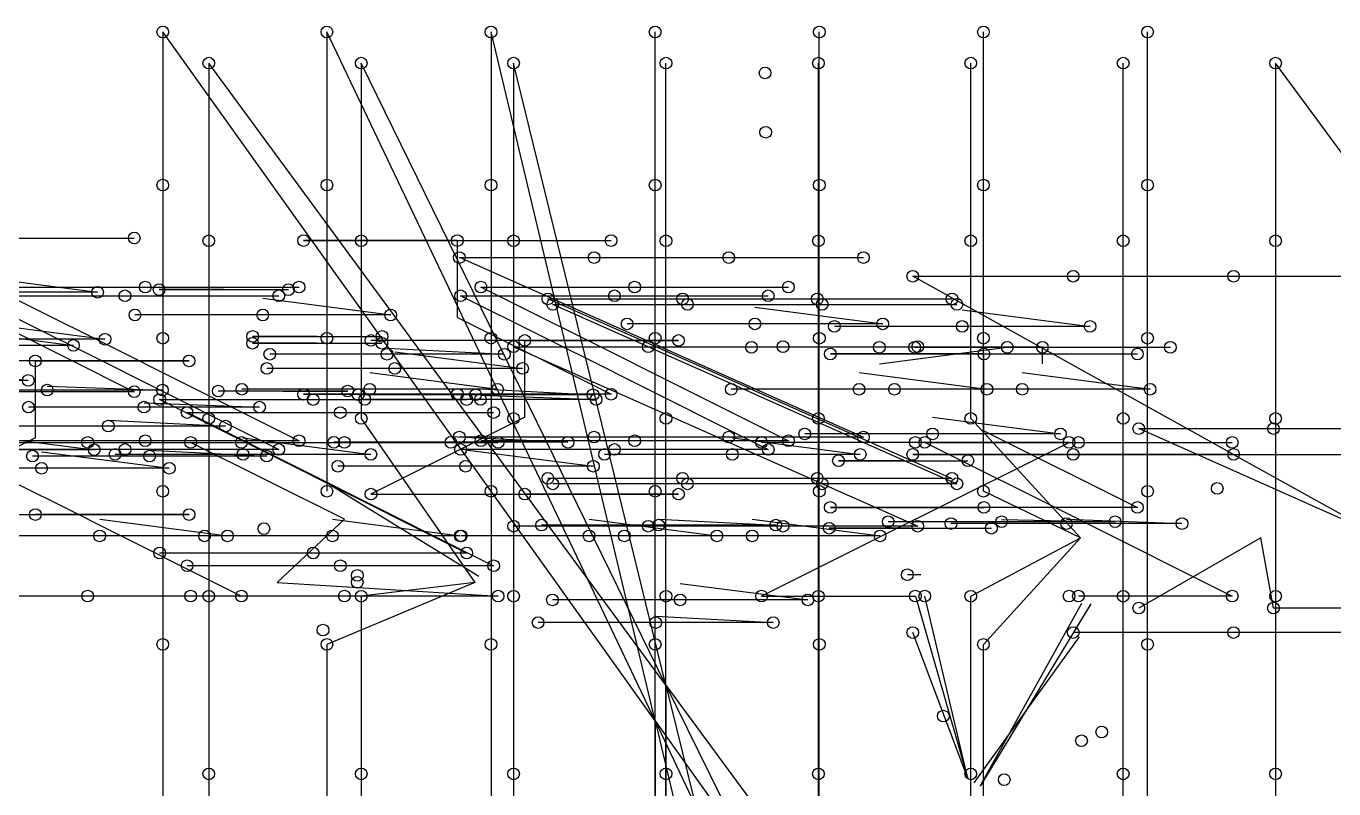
# Model space of a CAD drawing. Extents: x 8.5 to 88.6, y 8.1 to 51.7.
# Drawn here: x 43.99 to 70.86, y 21.01 to 36.7 of the extents above; entities that cross this region are included whole.
import ezdxf

# ---------------------------------------------------------------- set-up
doc = ezdxf.new("R2010")
doc.units = 0
doc.layers.add('HALOFIRE_HEADS', color=1, linetype='CONTINUOUS')
doc.layers.add('HALOFIRE_PIPES', color=5, linetype='CONTINUOUS')

msp = doc.modelspace()

# ---------------------------------------------------------------- linework, layer by layer
at = {"layer": 'HALOFIRE_HEADS'}
for centre in [(46.7931, 36.5761, 2.4384), (50.1665, 36.5761, 2.4384), (53.54, 36.5761, 2.4384), (56.9134, 36.5761, 2.4384), (60.2868, 36.5761, 2.4384), (63.6603, 36.5761, 2.4384), (67.0337, 36.5761, 2.4384), (47.7399, 35.9354, 2.6924), (50.8719, 35.9354, 2.6924), (54.0039, 35.9354, 2.6924), (57.136, 35.9354, 2.6924), (60.268, 35.9354, 2.6924), (63.4, 35.9354, 2.6924), (66.532, 35.9354, 2.6924), (69.664, 35.9354, 2.6924), (59.1729, 35.7334, 2.7845), (59.1845, 34.5142, 2.7845), (46.7931, 33.4275, 2.4384), (50.1665, 33.4275, 2.4384), (53.54, 33.4275, 2.4384), (56.9134, 33.4275, 2.4384), (60.2868, 33.4275, 2.4384), (63.6603, 33.4275, 2.4384), (67.0337, 33.4275, 2.4384), (46.2077, 32.3389, 2.6519), (47.7399, 32.2814, 2.6924), (49.6878, 32.2866, 2.6519), (50.8719, 32.2814, 2.6924), (52.848, 32.2866, 2.6519), (54.0039, 32.2814, 2.6924), (56.0082, 32.2866, 2.6519), (57.136, 32.2814, 2.6924), (60.268, 32.2814, 2.6924), (63.4, 32.2814, 2.6924), (66.532, 32.2814, 2.6924), (69.664, 32.2814, 2.6924), (52.8889, 31.9368, 2.4384), (55.6573, 31.9368, 2.4384), (58.4258, 31.9368, 2.4384), (61.1943, 31.9368, 2.4384), (46.4333, 31.3298, 2.6519), (49.5935, 31.3298, 2.6519), (53.3315, 31.3298, 2.4384), (56.4917, 31.3298, 2.4384), (59.6519, 31.3298, 2.4384), (62.2077, 31.5526, 2.613), (65.5046, 31.5526, 2.613), (68.8015, 31.5526, 2.613), (45.4542, 31.2233, 2.4384), (46.0176, 31.15, 2.5884), (46.7171, 31.277, 2.5884), (49.1778, 31.15, 2.5884), (49.3765, 31.277, 2.5884), (52.9158, 31.15, 2.4384), (54.7083, 31.0873, 2.5146), (56.076, 31.15, 2.4384), (57.4767, 31.0873, 2.5146), (59.2362, 31.15, 2.4384), (60.2452, 31.0873, 2.5146), (63.0137, 31.0873, 2.5146), (54.8089, 30.975, 2.4384), (57.5773, 30.975, 2.4384), (60.3458, 30.975, 2.4384), (63.1143, 30.975, 2.4384), (46.2215, 30.7566, 2.6519), (48.8494, 30.7566, 2.6519), (51.4773, 30.7566, 2.6519), (56.3358, 30.5736, 2.6519), (58.9637, 30.5736, 2.6519), (60.5957, 30.5214, 2.6519), (61.5915, 30.5736, 2.6519), (63.2236, 30.5214, 2.6519), (65.8515, 30.5214, 2.6519), (45.6059, 30.2571, 2.5146), (46.7931, 30.279, 2.4384), (48.6403, 30.3152, 2.6519), (50.1665, 30.279, 2.4384), (51.2996, 30.3152, 2.6519), (53.54, 30.279, 2.4384), (56.9134, 30.279, 2.4384), (60.2868, 30.279, 2.4384), (63.6603, 30.279, 2.4384), (67.0337, 30.279, 2.4384), (44.9571, 30.1309, 2.6519), (48.6382, 30.1752, 2.4225), (51.0728, 30.232, 2.4225), (51.2975, 30.1752, 2.4225), (54.0042, 30.1038, 2.6519), (54.233, 30.232, 2.4225), (56.7727, 30.1038, 2.6519), (57.3932, 30.232, 2.4225), (58.893, 30.0916, 2.4384), (59.5412, 30.1038, 2.6519), (61.5209, 30.0916, 2.4384), (62.2458, 30.0916, 2.4384), (62.3096, 30.1038, 2.6519), (64.1488, 30.0916, 2.4384), (64.8737, 30.0916, 2.4384), (67.5016, 30.0916, 2.4384), (44.1746, 29.8113, 2.5146), (47.3348, 29.8113, 2.5146), (48.9931, 29.9484, 2.4384), (51.4028, 29.9484, 2.4384), (53.8124, 29.9484, 2.4384), (60.5137, 29.9544, 2.7845), (63.6691, 29.9544, 2.7845), (66.8244, 29.9544, 2.7845), (48.933, 29.6571, 2.6519), (51.5609, 29.6571, 2.6519), (54.1888, 29.6571, 2.6519), (44.0291, 29.4108, 2.4384), (44.4189, 29.212, 2.5884), (46.2077, 29.1786, 2.6519), (46.7864, 29.212, 2.5884), (47.9341, 29.1916, 2.6519), (48.419, 29.228, 2.4384), (50.5935, 29.1916, 2.6519), (51.0468, 29.228, 2.4384), (53.6747, 29.228, 2.4384), (58.4773, 29.228, 2.4384), (61.1052, 29.228, 2.4384), (61.8302, 29.228, 2.4384), (63.7331, 29.228, 2.4384), (64.458, 29.228, 2.4384), (67.0859, 29.228, 2.4384), (46.7294, 29.0163, 2.4225), (49.6878, 29.1263, 2.6519), (49.8848, 29.0163, 2.4225), (50.8093, 29.1148, 2.4225), (50.9455, 29.019, 2.6519), (52.848, 29.1263, 2.6519), (53.0401, 29.0163, 2.4225), (53.2222, 29.1148, 2.4225), (53.3228, 29.019, 2.6519), (55.635, 29.1148, 2.4225), (55.7001, 29.019, 2.6519), (56.0082, 29.1263, 2.6519), (44.0338, 28.8606, 2.6519), (46.4079, 28.8606, 2.6519), (47.2928, 28.7502, 2.4225), (48.7819, 28.8606, 2.6519), (50.4432, 28.7502, 2.4225), (53.5936, 28.7502, 2.4225), (45.6744, 28.4706, 2.6519), (47.7399, 28.6274, 2.6924), (48.0809, 28.4706, 2.6519), (50.8719, 28.6274, 2.6924), (54.0039, 28.6274, 2.6924), (57.136, 28.6274, 2.6924), (60.268, 28.6274, 2.6924), (63.4, 28.6274, 2.6924), (66.532, 28.6274, 2.6924), (66.853, 28.4193, 2.4225), (69.6215, 28.4193, 2.4225), (69.664, 28.6274, 2.6924), (45.2501, 28.1347, 2.5884), (46.4333, 28.1696, 2.6519), (47.3658, 28.1347, 2.5884), (48.4103, 28.1347, 2.5884), (49.5935, 28.1696, 2.6519), (50.3086, 28.1377, 2.6519), (50.526, 28.1347, 2.5884), (52.715, 28.1377, 2.6519), (52.8889, 28.2455, 2.4384), (53.3315, 28.1696, 2.4384), (53.6863, 28.1347, 2.5884), (55.1214, 28.1377, 2.6519), (55.6573, 28.2455, 2.4384), (56.4917, 28.1696, 2.4384), (58.4258, 28.2455, 2.4384), (59.1006, 28.1347, 2.5884), (59.6519, 28.1696, 2.4384), (59.9871, 28.31, 2.6519), (61.1943, 28.2455, 2.4384), (62.2608, 28.1347, 2.5884), (62.4534, 28.1347, 2.4225), (62.615, 28.31, 2.6519), (65.2429, 28.31, 2.6519), (65.4211, 28.1347, 2.5884), (65.6136, 28.1347, 2.4225), (68.7739, 28.1347, 2.4225), (44.116, 27.8537, 2.5146), (45.3838, 27.9839, 2.4225), (45.8139, 27.8893, 2.5146), (46.0176, 27.9898, 2.5884), (46.5224, 27.8537, 2.5146), (48.4418, 27.8893, 2.5146), (48.9288, 27.8537, 2.5146), (49.1778, 27.9898, 2.5884), (51.0697, 27.8893, 2.5146), (52.9158, 27.9898, 2.4384), (55.8723, 27.8893, 2.5146), (56.076, 27.9898, 2.4384), (58.5002, 27.8893, 2.5146), (59.2362, 27.9898, 2.4384), (61.1281, 27.8893, 2.5146), (62.2077, 27.8893, 2.613), (65.5046, 27.8893, 2.613), (68.8015, 27.8893, 2.613), (44.3032, 27.6036, 2.4225), (46.9282, 27.6036, 2.4225), (50.3922, 27.6455, 2.4225), (53.0171, 27.6455, 2.4225), (55.6421, 27.6455, 2.4225), (60.6813, 27.7595, 2.6519), (63.3406, 27.7595, 2.6519), (54.7083, 27.396, 2.5146), (57.4767, 27.396, 2.5146), (60.2452, 27.396, 2.5146), (63.0137, 27.396, 2.5146), (46.7931, 27.1304, 2.4384), (50.1665, 27.1304, 2.4384), (51.0728, 27.0717, 2.4225), (53.54, 27.1304, 2.4384), (54.233, 27.0717, 2.4225), (54.8089, 27.2837, 2.4384), (56.9134, 27.1304, 2.4384), (57.3932, 27.0717, 2.4225), (57.5773, 27.2837, 2.4384), (60.2868, 27.1304, 2.4384), (60.3458, 27.2837, 2.4384), (63.1143, 27.2837, 2.4384), (63.6603, 27.1304, 2.4384), (67.0337, 27.1304, 2.4384), (68.4652, 27.1894, 2.4225), (60.5137, 26.7991, 2.7845), (63.6691, 26.7991, 2.7845), (66.8244, 26.7991, 2.7845), (44.1746, 26.6511, 2.5146), (47.3348, 26.6511, 2.5146), (61.7025, 26.5044, 2.4225), (64.0338, 26.5044, 2.4225), (66.3651, 26.5044, 2.4225), (48.8722, 26.3617, 2.5884), (54.0042, 26.4125, 2.6519), (54.5785, 26.4342, 2.6519), (56.7727, 26.4125, 2.6519), (56.985, 26.4342, 2.6519), (59.3914, 26.4342, 2.6519), (59.5412, 26.4125, 2.6519), (60.4894, 26.3718, 2.6924), (62.3096, 26.4125, 2.6519), (62.9929, 26.4666, 2.4225), (63.8231, 26.3718, 2.6924), (65.3669, 26.4666, 2.4225), (67.741, 26.4666, 2.4225), (45.4968, 26.2127, 2.5884), (47.6514, 26.2127, 2.5884), (48.1247, 26.2127, 2.5884), (50.2793, 26.2127, 2.5884), (52.9072, 26.2127, 2.5884), (52.9274, 26.2127, 2.6519), (55.5553, 26.2127, 2.6519), (56.2802, 26.2127, 2.5884), (58.1832, 26.2127, 2.6519), (58.9081, 26.2127, 2.5884), (61.536, 26.2127, 2.5884), (46.7294, 25.8609, 2.4225), (49.8848, 25.8609, 2.4225), (53.0401, 25.8609, 2.4225), (47.2928, 25.5998, 2.4225), (50.4432, 25.5998, 2.4225), (53.5936, 25.5998, 2.4225), (62.0967, 25.4138, 2.613), (50.7901, 25.2599, 2.4225), (50.7923, 25.3999, 2.6519), (45.2501, 24.9745, 2.5884), (47.3658, 24.9745, 2.5884), (47.7399, 24.9734, 2.6924), (48.4103, 24.9745, 2.5884), (50.526, 24.9745, 2.5884), (50.8719, 24.9734, 2.6924), (53.6863, 24.9745, 2.5884), (54.0039, 24.9734, 2.6924), (54.8018, 24.8967, 2.6067), (57.136, 24.9734, 2.6924), (57.4267, 24.8967, 2.6067), (59.1006, 24.9745, 2.5884), (60.0516, 24.8967, 2.6067), (60.268, 24.9734, 2.6924), (62.2608, 24.9745, 2.5884), (62.4534, 24.9745, 2.4225), (63.4, 24.9734, 2.6924), (65.4211, 24.9745, 2.5884), (65.6136, 24.9745, 2.4225), (66.532, 24.9734, 2.6924), (68.7739, 24.9745, 2.4225), (69.664, 24.9734, 2.6924), (66.853, 24.728, 2.4225), (69.6215, 24.728, 2.4225), (54.5082, 24.4298, 2.6067), (56.9242, 24.4298, 2.6067), (59.3403, 24.4298, 2.6067), (50.086, 24.2763, 2.4225), (62.2077, 24.2261, 2.613), (65.5046, 24.2261, 2.613), (68.8015, 24.2261, 2.613), (46.7931, 23.9819, 2.4384), (50.1665, 23.9819, 2.4384), (53.54, 23.9819, 2.4384), (56.9134, 23.9819, 2.4384), (60.2868, 23.9819, 2.4384), (63.6603, 23.9819, 2.4384), (67.0337, 23.9819, 2.4384), (62.8365, 22.5081, 2.5884), (65.6756, 22.0007, 2.4384), (66.0913, 22.1805, 2.4225), (47.7399, 21.3193, 2.6924), (50.8719, 21.3193, 2.6924), (54.0039, 21.3193, 2.6924), (57.136, 21.3193, 2.6924), (60.268, 21.3193, 2.6924), (63.4, 21.3193, 2.6924), (64.0872, 21.2, 2.4384), (66.532, 21.3193, 2.6924), (69.664, 21.3193, 2.6924)]:
    msp.add_circle(centre, 0.12, dxfattribs=at)
at = {"layer": 'HALOFIRE_PIPES'}
for p, q in [((56.9134, 22.4076, 2.4384), (46.7931, 36.5761, 2.4384)), ((46.7931, 36.5761, 2.4384), (46.7931, 33.4275, 2.4384)), ((56.9134, 22.4076, 2.4384), (50.1665, 36.5761, 2.4384)), ((50.1665, 36.5761, 2.4384), (50.1665, 33.4275, 2.4384)), ((56.9134, 22.4076, 2.4384), (53.54, 36.5761, 2.4384)), ((53.54, 36.5761, 2.4384), (53.54, 33.4275, 2.4384)), ((56.9134, 33.4275, 2.4384), (56.9134, 36.5761, 2.4384)), ((60.2868, 33.4275, 2.4384), (60.2868, 36.5761, 2.4384)), ((63.6603, 33.4275, 2.4384), (63.6603, 36.5761, 2.4384)), ((67.0337, 33.4275, 2.4384), (67.0337, 36.5761, 2.4384)), ((57.136, 23.1463, 2.6924), (47.7399, 35.9354, 2.6924)), ((47.7399, 35.9354, 2.6924), (47.7399, 32.2814, 2.6924)), ((57.136, 23.1463, 2.6924), (50.8719, 35.9354, 2.6924)), ((50.8719, 35.9354, 2.6924), (50.8719, 32.2814, 2.6924)), ((57.136, 23.1463, 2.6924), (54.0039, 35.9354, 2.6924)), ((54.0039, 35.9354, 2.6924), (54.0039, 32.2814, 2.6924)), ((57.136, 32.2814, 2.6924), (57.136, 35.9354, 2.6924)), ((60.268, 32.2814, 2.6924), (60.268, 35.9354, 2.6924)), ((63.4, 32.2814, 2.6924), (63.4, 35.9354, 2.6924)), ((66.532, 32.2814, 2.6924), (66.532, 35.9354, 2.6924)), ((79.0601, 23.1463, 2.6924), (69.664, 35.9354, 2.6924)), ((69.664, 35.9354, 2.6924), (69.664, 32.2814, 2.6924)), ((59.1729, 35.7334, 2.7845), (59.1729, 35.7334, 2.7845)), ((59.1729, 35.7334, 2.7845), (59.1729, 35.7334, 2.7845)), ((59.1845, 34.5142, 2.7845), (59.1845, 34.5142, 2.7845)), ((59.1845, 34.5142, 2.7845), (59.1845, 34.5142, 2.7845)), ((46.7931, 33.4275, 2.4384), (46.7931, 30.279, 2.4384)), ((50.1665, 33.4275, 2.4384), (50.1665, 30.279, 2.4384)), ((53.54, 33.4275, 2.4384), (53.54, 30.279, 2.4384)), ((56.9134, 30.279, 2.4384), (56.9134, 33.4275, 2.4384)), ((60.2868, 30.279, 2.4384), (60.2868, 33.4275, 2.4384)), ((63.6603, 30.279, 2.4384), (63.6603, 33.4275, 2.4384)), ((67.0337, 30.279, 2.4384), (67.0337, 33.4275, 2.4384)), ((43.0474, 32.3389, 2.6519), (46.2077, 32.3389, 2.6519)), ((47.7399, 32.2814, 2.6924), (47.7399, 28.6274, 2.6924)), ((52.848, 32.2866, 2.6519), (49.6878, 32.2866, 2.6519)), ((49.6878, 32.2866, 2.6519), (56.0082, 32.2866, 2.6519)), ((50.8719, 32.2814, 2.6924), (50.8719, 28.6274, 2.6924)), ((52.848, 30.7064, 2.6519), (52.848, 32.2866, 2.6519)), ((54.0039, 32.2814, 2.6924), (54.0039, 28.6274, 2.6924)), ((57.136, 28.6274, 2.6924), (57.136, 32.2814, 2.6924)), ((60.268, 28.6274, 2.6924), (60.268, 32.2814, 2.6924)), ((63.4, 28.6274, 2.6924), (63.4, 32.2814, 2.6924)), ((66.532, 28.6274, 2.6924), (66.532, 32.2814, 2.6924)), ((69.664, 32.2814, 2.6924), (69.664, 28.6274, 2.6924)), ((57.0416, 30.0912, 2.4384), (52.8889, 31.9368, 2.4384)), ((52.8889, 31.9368, 2.4384), (55.6573, 31.9368, 2.4384)), ((55.6573, 31.9368, 2.4384), (58.4258, 31.9368, 2.4384)), ((58.4258, 31.9368, 2.4384), (61.1943, 31.9368, 2.4384)), ((42.8263, 31.5652, 2.4384), (45.4542, 31.2233, 2.4384)), ((68.8015, 27.8893, 2.613), (62.2077, 31.5526, 2.613)), ((62.2077, 31.5526, 2.613), (65.5046, 31.5526, 2.613)), ((65.5046, 31.5526, 2.613), (68.8015, 31.5526, 2.613)), ((68.8015, 31.5526, 2.613), (72.0984, 31.5526, 2.613)), ((45.4542, 31.2233, 2.4384), (42.8263, 31.2233, 2.4384)), ((46.4333, 29.7497, 2.6519), (43.273, 31.3298, 2.6519)), ((43.273, 31.3298, 2.6519), (46.4333, 31.3298, 2.6519)), ((46.4333, 31.3298, 2.6519), (49.5935, 31.3298, 2.6519)), ((48.0468, 31.277, 2.5884), (46.7171, 31.277, 2.5884)), ((46.7171, 31.277, 2.5884), (49.3765, 31.277, 2.5884)), ((48.0468, 31.277, 2.5884), (48.0468, 31.277, 2.5884)), ((56.4917, 29.7497, 2.4384), (53.3315, 31.3298, 2.4384)), ((53.3315, 31.3298, 2.4384), (56.4917, 31.3298, 2.4384)), ((56.4917, 31.3298, 2.4384), (59.6519, 31.3298, 2.4384)), ((46.0176, 29.5699, 2.5884), (42.8574, 31.15, 2.5884)), ((42.8574, 31.15, 2.5884), (46.0176, 31.15, 2.5884)), ((46.0176, 31.15, 2.5884), (49.1778, 31.15, 2.5884)), ((48.8494, 31.0985, 2.6519), (48.8494, 31.0985, 2.6519)), ((48.8494, 31.0985, 2.6519), (51.4773, 30.7566, 2.6519)), ((56.076, 29.5699, 2.4384), (52.9158, 31.15, 2.4384)), ((52.9158, 31.15, 2.4384), (56.076, 31.15, 2.4384)), ((58.861, 29.2417, 2.5146), (54.7083, 31.0873, 2.5146)), ((54.7083, 31.0873, 2.5146), (57.4767, 31.0873, 2.5146)), ((58.9616, 29.1294, 2.4384), (54.8089, 30.975, 2.4384)), ((54.8089, 30.975, 2.4384), (57.5773, 30.975, 2.4384)), ((56.076, 31.15, 2.4384), (59.2362, 31.15, 2.4384)), ((57.4767, 31.0873, 2.5146), (60.2452, 31.0873, 2.5146)), ((57.5773, 30.975, 2.4384), (60.3458, 30.975, 2.4384)), ((58.9637, 30.9155, 2.6519), (58.9637, 30.9155, 2.6519)), ((58.9637, 30.9155, 2.6519), (61.5915, 30.5736, 2.6519)), ((60.2452, 31.0873, 2.5146), (63.0137, 31.0873, 2.5146)), ((60.3458, 30.975, 2.4384), (63.1143, 30.975, 2.4384)), ((43.0474, 30.7588, 2.6519), (46.2077, 29.1786, 2.6519)), ((48.8494, 30.7566, 2.6519), (46.2215, 30.7566, 2.6519)), ((51.4773, 30.7566, 2.6519), (48.8494, 30.7566, 2.6519)), ((52.848, 30.7064, 2.6519), (52.848, 30.7064, 2.6519)), ((52.848, 30.7064, 2.6519), (52.848, 30.7064, 2.6519)), ((52.848, 30.7064, 2.6519), (56.0082, 29.1263, 2.6519)), ((63.2236, 30.8633, 2.6519), (63.2236, 30.8633, 2.6519)), ((63.2236, 30.8633, 2.6519), (65.8515, 30.5214, 2.6519)), ((42.3292, 30.4728, 2.6519), (44.9571, 30.1309, 2.6519)), ((42.9751, 30.6019, 2.5146), (45.6059, 30.2571, 2.5146)), ((58.9637, 30.5736, 2.6519), (56.3358, 30.5736, 2.6519)), ((61.5915, 30.5736, 2.6519), (58.9637, 30.5736, 2.6519)), ((63.2236, 30.5214, 2.6519), (60.5957, 30.5214, 2.6519)), ((65.8515, 30.5214, 2.6519), (63.2236, 30.5214, 2.6519)), ((44.9571, 30.1309, 2.6519), (42.3292, 30.1309, 2.6519)), ((45.6059, 30.2571, 2.5146), (42.9751, 30.2571, 2.5146)), ((46.7931, 30.279, 2.4384), (46.7931, 27.1304, 2.4384)), ((49.9678, 30.1752, 2.4225), (48.6382, 30.1752, 2.4225)), ((48.6382, 30.1752, 2.4225), (51.2975, 30.1752, 2.4225)), ((49.97, 30.3152, 2.6519), (48.6403, 30.3152, 2.6519)), ((48.6403, 30.3152, 2.6519), (51.2996, 30.3152, 2.6519)), ((49.9678, 30.1752, 2.4225), (49.9678, 30.1752, 2.4225)), ((49.97, 30.3152, 2.6519), (49.97, 30.3152, 2.6519)), ((50.1665, 30.279, 2.4384), (50.1665, 27.1304, 2.4384)), ((57.3932, 30.232, 2.4225), (51.0728, 30.232, 2.4225)), ((53.54, 30.279, 2.4384), (53.54, 27.1304, 2.4384)), ((58.1569, 28.2582, 2.6519), (54.0042, 30.1038, 2.6519)), ((54.0042, 30.1038, 2.6519), (56.7727, 30.1038, 2.6519)), ((54.233, 28.6519, 2.4225), (54.233, 30.232, 2.4225)), ((54.233, 30.232, 2.4225), (57.3932, 30.232, 2.4225)), ((56.7727, 30.1038, 2.6519), (59.5412, 30.1038, 2.6519)), ((56.9134, 27.1304, 2.4384), (56.9134, 30.279, 2.4384)), ((59.5412, 30.1038, 2.6519), (62.3096, 30.1038, 2.6519)), ((60.2868, 27.1304, 2.4384), (60.2868, 30.279, 2.4384)), ((63.6603, 27.1304, 2.4384), (63.6603, 30.279, 2.4384)), ((67.0337, 27.1304, 2.4384), (67.0337, 30.279, 2.4384)), ((51.4028, 29.9484, 2.4384), (48.9931, 29.9484, 2.4384)), ((51.4028, 30.0721, 2.4384), (51.4028, 30.0721, 2.4384)), ((51.4028, 30.0721, 2.4384), (53.8124, 29.9484, 2.4384)), ((53.8124, 29.9484, 2.4384), (51.4028, 29.9484, 2.4384)), ((51.5609, 29.999, 2.6519), (51.5609, 29.999, 2.6519)), ((51.5609, 29.999, 2.6519), (54.1888, 29.6571, 2.6519)), ((57.0416, 30.0912, 2.4384), (57.0416, 30.0912, 2.4384)), ((57.0416, 30.0912, 2.4384), (57.0416, 30.0912, 2.4384)), ((57.0416, 30.0912, 2.4384), (61.1943, 28.2455, 2.4384)), ((61.5209, 30.0916, 2.4384), (58.893, 30.0916, 2.4384)), ((63.6691, 29.9544, 2.7845), (60.5137, 29.9544, 2.7845)), ((60.5137, 29.9544, 2.7845), (66.8244, 29.9544, 2.7845)), ((61.5209, 29.7497, 2.4384), (64.1488, 30.0916, 2.4384)), ((64.1488, 30.0916, 2.4384), (61.5209, 30.0916, 2.4384)), ((64.8737, 30.0916, 2.4384), (62.2458, 30.0916, 2.4384)), ((62.2458, 30.0916, 2.4384), (67.5016, 30.0916, 2.4384)), ((63.6691, 28.3767, 2.7845), (63.6691, 29.9544, 2.7845)), ((64.8737, 29.7497, 2.4384), (64.8737, 30.0916, 2.4384)), ((47.3348, 29.8113, 2.5146), (41.0144, 29.8113, 2.5146)), ((41.4041, 29.7497, 2.4384), (44.0291, 29.4108, 2.4384)), ((44.1746, 28.2312, 2.5146), (44.1746, 29.8113, 2.5146)), ((44.1746, 29.8113, 2.5146), (47.3348, 29.8113, 2.5146)), ((46.0176, 29.5699, 2.5884), (46.0176, 29.5699, 2.5884)), ((46.0176, 29.5699, 2.5884), (46.0176, 29.5699, 2.5884)), ((46.0176, 29.5699, 2.5884), (49.1778, 27.9898, 2.5884)), ((46.4333, 29.7497, 2.6519), (46.4333, 29.7497, 2.6519)), ((46.4333, 29.7497, 2.6519), (46.4333, 29.7497, 2.6519)), ((46.4333, 29.7497, 2.6519), (49.5935, 28.1696, 2.6519)), ((51.5609, 29.6571, 2.6519), (48.933, 29.6571, 2.6519)), ((51.0468, 29.5699, 2.4384), (51.0468, 29.5699, 2.4384)), ((51.0468, 29.5699, 2.4384), (53.6747, 29.228, 2.4384)), ((54.1888, 29.6571, 2.6519), (51.5609, 29.6571, 2.6519)), ((56.076, 29.5699, 2.4384), (56.076, 29.5699, 2.4384)), ((56.076, 29.5699, 2.4384), (56.076, 29.5699, 2.4384)), ((56.076, 29.5699, 2.4384), (59.2362, 27.9898, 2.4384)), ((56.4917, 29.7497, 2.4384), (56.4917, 29.7497, 2.4384)), ((56.4917, 29.7497, 2.4384), (56.4917, 29.7497, 2.4384)), ((56.4917, 29.7497, 2.4384), (59.6519, 28.1696, 2.4384)), ((61.1052, 29.5699, 2.4384), (61.1052, 29.5699, 2.4384)), ((61.1052, 29.5699, 2.4384), (63.7331, 29.228, 2.4384)), ((61.5209, 29.7497, 2.4384), (61.5209, 29.7497, 2.4384)), ((64.458, 29.5699, 2.4384), (64.458, 29.5699, 2.4384)), ((64.458, 29.5699, 2.4384), (67.0859, 29.228, 2.4384)), ((64.8737, 29.7497, 2.4384), (64.8737, 29.7497, 2.4384)), ((44.0291, 29.4108, 2.4384), (41.4041, 29.4108, 2.4384)), ((44.4189, 29.212, 2.5884), (42.0513, 29.212, 2.5884)), ((46.2077, 29.1786, 2.6519), (43.0474, 29.1786, 2.6519)), ((44.4189, 29.2935, 2.5884), (44.4189, 29.2935, 2.5884)), ((44.4189, 29.2935, 2.5884), (46.7864, 29.212, 2.5884)), ((46.7864, 29.212, 2.5884), (44.4189, 29.212, 2.5884)), ((50.5935, 29.1916, 2.6519), (47.9341, 29.1916, 2.6519)), ((51.0468, 29.228, 2.4384), (48.419, 29.228, 2.4384)), ((49.2638, 29.1916, 2.6519), (49.2638, 29.1916, 2.6519)), ((49.2638, 29.1916, 2.6519), (50.5935, 29.1916, 2.6519)), ((56.0082, 29.1263, 2.6519), (49.6878, 29.1263, 2.6519)), ((49.6878, 29.1263, 2.6519), (52.848, 29.1263, 2.6519)), ((53.2222, 29.1148, 2.4225), (50.8093, 29.1148, 2.4225)), ((53.6747, 29.228, 2.4384), (51.0468, 29.228, 2.4384)), ((53.2222, 29.2417, 2.4225), (53.2222, 29.2417, 2.4225)), ((53.2222, 29.2417, 2.4225), (55.635, 29.1148, 2.4225)), ((55.635, 29.1148, 2.4225), (53.2222, 29.1148, 2.4225)), ((53.3228, 29.1104, 2.6519), (53.3228, 29.1104, 2.6519)), ((53.3228, 29.1104, 2.6519), (55.7001, 29.019, 2.6519)), ((61.1052, 29.228, 2.4384), (58.4773, 29.228, 2.4384)), ((58.861, 29.2417, 2.5146), (58.861, 29.2417, 2.5146)), ((58.861, 29.2417, 2.5146), (58.861, 29.2417, 2.5146)), ((58.861, 29.2417, 2.5146), (63.0137, 27.396, 2.5146)), ((58.9616, 29.1294, 2.4384), (58.9616, 29.1294, 2.4384)), ((58.9616, 29.1294, 2.4384), (58.9616, 29.1294, 2.4384)), ((58.9616, 29.1294, 2.4384), (63.1143, 27.2837, 2.4384)), ((63.7331, 29.228, 2.4384), (61.1052, 29.228, 2.4384)), ((64.458, 29.228, 2.4384), (61.8302, 29.228, 2.4384)), ((67.0859, 29.228, 2.4384), (64.458, 29.228, 2.4384)), ((46.4079, 28.8606, 2.6519), (44.0338, 28.8606, 2.6519)), ((46.4079, 28.9487, 2.6519), (46.4079, 28.9487, 2.6519)), ((46.4079, 28.9487, 2.6519), (48.7819, 28.8606, 2.6519)), ((48.7819, 28.8606, 2.6519), (46.4079, 28.8606, 2.6519)), ((49.8848, 27.4386, 2.4225), (46.7294, 29.0163, 2.4225)), ((46.7294, 29.0163, 2.4225), (49.8848, 29.0163, 2.4225)), ((49.8848, 29.0163, 2.4225), (53.0401, 29.0163, 2.4225)), ((53.3228, 29.019, 2.6519), (50.9455, 29.019, 2.6519)), ((55.7001, 29.019, 2.6519), (53.3228, 29.019, 2.6519)), ((45.6744, 28.5911, 2.6519), (45.6744, 28.5911, 2.6519)), ((45.6744, 28.5911, 2.6519), (48.0809, 28.4706, 2.6519)), ((50.4432, 27.175, 2.4225), (47.2928, 28.7502, 2.4225)), ((47.2928, 28.7502, 2.4225), (50.4432, 28.7502, 2.4225)), ((47.7399, 28.6274, 2.6924), (47.7399, 24.9734, 2.6924)), ((50.4432, 28.7502, 2.4225), (53.5936, 28.7502, 2.4225)), ((50.8719, 28.6274, 2.6924), (53.2096, 25.2545, 2.6924)), ((54.233, 28.6519, 2.4225), (51.0728, 27.0717, 2.4225)), ((54.0039, 28.6274, 2.6924), (54.0039, 24.9734, 2.6924)), ((54.233, 28.6519, 2.4225), (54.233, 28.6519, 2.4225)), ((54.233, 28.6519, 2.4225), (54.233, 28.6519, 2.4225)), ((57.136, 24.9734, 2.6924), (57.136, 28.6274, 2.6924)), ((60.268, 24.9734, 2.6924), (60.268, 28.6274, 2.6924)), ((62.615, 28.6519, 2.6519), (62.615, 28.6519, 2.6519)), ((62.615, 28.6519, 2.6519), (65.2429, 28.31, 2.6519)), ((65.6577, 26.1701, 2.6924), (63.4, 28.6274, 2.6924)), ((66.532, 24.9734, 2.6924), (66.532, 28.6274, 2.6924)), ((69.664, 28.6274, 2.6924), (69.664, 24.9734, 2.6924)), ((44.1746, 28.2312, 2.5146), (41.0144, 26.6511, 2.5146)), ((42.7618, 28.3199, 2.4225), (45.3838, 27.9839, 2.4225)), ((45.6744, 28.4706, 2.6519), (43.268, 28.4706, 2.6519)), ((44.1746, 28.2312, 2.5146), (44.1746, 28.2312, 2.5146)), ((44.1746, 28.2312, 2.5146), (44.1746, 28.2312, 2.5146)), ((48.0809, 28.4706, 2.6519), (45.6744, 28.4706, 2.6519)), ((48.4418, 28.2312, 2.5146), (48.4418, 28.2312, 2.5146)), ((48.4418, 28.2312, 2.5146), (51.0697, 27.8893, 2.5146)), ((52.715, 28.2582, 2.6519), (52.715, 28.2582, 2.6519)), ((52.715, 28.2582, 2.6519), (55.1214, 28.1377, 2.6519)), ((55.6573, 28.2455, 2.4384), (52.8889, 28.2455, 2.4384)), ((58.4258, 28.2455, 2.4384), (55.6573, 28.2455, 2.4384)), ((58.1569, 28.2582, 2.6519), (58.1569, 28.2582, 2.6519)), ((58.1569, 28.2582, 2.6519), (58.1569, 28.2582, 2.6519)), ((58.1569, 28.2582, 2.6519), (62.3096, 26.4125, 2.6519)), ((61.1943, 28.2455, 2.4384), (58.4258, 28.2455, 2.4384)), ((58.5002, 28.2312, 2.5146), (58.5002, 28.2312, 2.5146)), ((58.5002, 28.2312, 2.5146), (61.1281, 27.8893, 2.5146)), ((62.615, 28.31, 2.6519), (59.9871, 28.31, 2.6519)), ((65.2429, 28.31, 2.6519), (62.615, 28.31, 2.6519)), ((63.6691, 28.3767, 2.7845), (63.6691, 28.3767, 2.7845)), ((63.6691, 28.3767, 2.7845), (63.6691, 28.3767, 2.7845)), ((63.6691, 28.3767, 2.7845), (66.8244, 26.7991, 2.7845)), ((71.0058, 26.5736, 2.4225), (66.853, 28.4193, 2.4225)), ((66.853, 28.4193, 2.4225), (69.6215, 28.4193, 2.4225)), ((69.6215, 28.4193, 2.4225), (72.39, 28.4193, 2.4225)), ((45.2501, 26.5546, 2.5884), (42.0898, 28.1347, 2.5884)), ((42.0898, 28.1347, 2.5884), (45.2501, 28.1347, 2.5884)), ((45.3838, 27.9839, 2.4225), (42.7618, 27.9839, 2.4225)), ((46.0176, 27.9898, 2.5884), (42.8574, 27.9898, 2.5884)), ((46.4333, 28.1696, 2.6519), (43.273, 28.1696, 2.6519)), ((45.2501, 28.1347, 2.5884), (48.4103, 28.1347, 2.5884)), ((49.1778, 27.9898, 2.5884), (46.0176, 27.9898, 2.5884)), ((49.5935, 28.1696, 2.6519), (46.4333, 28.1696, 2.6519)), ((46.5224, 27.9741, 2.5146), (46.5224, 27.9741, 2.5146)), ((46.5224, 27.9741, 2.5146), (48.9288, 27.8537, 2.5146)), ((50.526, 26.5546, 2.5884), (47.3658, 28.1347, 2.5884)), ((47.3658, 28.1347, 2.5884), (50.526, 28.1347, 2.5884)), ((52.715, 28.1377, 2.6519), (50.3086, 28.1377, 2.6519)), ((50.526, 28.1347, 2.5884), (53.6863, 28.1347, 2.5884)), ((55.1214, 28.1377, 2.6519), (52.715, 28.1377, 2.6519)), ((56.076, 27.9898, 2.4384), (52.9158, 27.9898, 2.4384)), ((53.0171, 27.9845, 2.4225), (53.0171, 27.9845, 2.4225)), ((53.0171, 27.9845, 2.4225), (55.6421, 27.6455, 2.4225)), ((56.4917, 28.1696, 2.4384), (53.3315, 28.1696, 2.4384)), ((59.2362, 27.9898, 2.4384), (56.076, 27.9898, 2.4384)), ((59.6519, 28.1696, 2.4384), (56.4917, 28.1696, 2.4384)), ((62.2608, 28.1347, 2.5884), (59.1006, 28.1347, 2.5884)), ((62.2608, 26.5546, 2.5884), (65.4211, 28.1347, 2.5884)), ((65.4211, 28.1347, 2.5884), (62.2608, 28.1347, 2.5884)), ((65.6136, 26.5546, 2.4225), (62.4534, 28.1347, 2.4225)), ((62.4534, 28.1347, 2.4225), (65.6136, 28.1347, 2.4225)), ((65.6136, 28.1347, 2.4225), (68.7739, 28.1347, 2.4225)), ((46.5224, 27.8537, 2.5146), (44.116, 27.8537, 2.5146)), ((44.3032, 27.9425, 2.4225), (44.3032, 27.9425, 2.4225)), ((44.3032, 27.9425, 2.4225), (46.9282, 27.6036, 2.4225)), ((48.4418, 27.8893, 2.5146), (45.8139, 27.8893, 2.5146)), ((48.9288, 27.8537, 2.5146), (46.5224, 27.8537, 2.5146)), ((51.0697, 27.8893, 2.5146), (48.4418, 27.8893, 2.5146)), ((58.5002, 27.8893, 2.5146), (55.8723, 27.8893, 2.5146)), ((61.1281, 27.8893, 2.5146), (58.5002, 27.8893, 2.5146)), ((62.011, 27.7595, 2.6519), (60.6813, 27.7595, 2.6519)), ((60.6813, 27.7595, 2.6519), (63.3406, 27.7595, 2.6519)), ((62.011, 27.7595, 2.6519), (62.011, 27.7595, 2.6519)), ((68.8015, 27.8893, 2.613), (62.2077, 27.8893, 2.613)), ((62.2077, 27.8893, 2.613), (65.5046, 27.8893, 2.613)), ((65.5046, 27.8893, 2.613), (68.8015, 27.8893, 2.613)), ((68.8015, 27.8893, 2.613), (68.8015, 27.8893, 2.613)), ((68.8015, 27.8893, 2.613), (68.8015, 27.8893, 2.613)), ((68.8015, 27.8893, 2.613), (68.8015, 27.8893, 2.613)), ((68.8015, 27.8893, 2.613), (75.3953, 24.2261, 2.613)), ((68.8015, 27.8893, 2.613), (72.0984, 27.8893, 2.613)), ((44.3032, 27.6036, 2.4225), (41.6783, 27.6036, 2.4225)), ((46.9282, 27.6036, 2.4225), (44.3032, 27.6036, 2.4225)), ((49.8848, 27.4386, 2.4225), (49.8848, 27.4386, 2.4225)), ((49.8848, 27.4386, 2.4225), (49.8848, 27.4386, 2.4225)), ((49.8848, 27.4386, 2.4225), (53.0401, 25.8609, 2.4225)), ((53.0171, 27.6455, 2.4225), (50.3922, 27.6455, 2.4225)), ((55.6421, 27.6455, 2.4225), (53.0171, 27.6455, 2.4225)), ((50.2452, 27.2581, 2.4384), (53.2883, 25.3821, 2.4384)), ((50.4432, 27.175, 2.4225), (50.4432, 27.175, 2.4225)), ((50.4432, 27.175, 2.4225), (50.4432, 27.175, 2.4225)), ((50.4432, 27.175, 2.4225), (53.5936, 25.5998, 2.4225)), ((57.4767, 27.396, 2.5146), (54.7083, 27.396, 2.5146)), ((57.5773, 27.2837, 2.4384), (54.8089, 27.2837, 2.4384)), ((60.2452, 27.396, 2.5146), (57.4767, 27.396, 2.5146)), ((60.3458, 27.2837, 2.4384), (57.5773, 27.2837, 2.4384)), ((63.0137, 27.396, 2.5146), (60.2452, 27.396, 2.5146)), ((63.1143, 27.2837, 2.4384), (60.3458, 27.2837, 2.4384)), ((68.4652, 27.1894, 2.4225), (68.4652, 27.1894, 2.4225)), ((68.4652, 27.1894, 2.4225), (68.4652, 27.1894, 2.4225)), ((46.7931, 27.1304, 2.4384), (46.7931, 23.9819, 2.4384)), ((51.0728, 27.0717, 2.4225), (57.3932, 27.0717, 2.4225)), ((53.54, 27.1304, 2.4384), (53.54, 23.9819, 2.4384)), ((57.3932, 27.0717, 2.4225), (54.233, 27.0717, 2.4225)), ((56.9134, 23.9819, 2.4384), (56.9134, 27.1304, 2.4384)), ((60.2868, 23.9819, 2.4384), (60.2868, 27.1304, 2.4384)), ((65.6577, 26.1701, 2.4384), (63.6603, 27.1304, 2.4384)), ((67.0337, 23.9819, 2.4384), (67.0337, 27.1304, 2.4384)), ((41.0144, 26.6511, 2.5146), (47.3348, 26.6511, 2.5146)), ((47.3348, 26.6511, 2.5146), (44.1746, 26.6511, 2.5146)), ((66.8244, 26.7991, 2.7845), (60.5137, 26.7991, 2.7845)), ((60.5137, 26.7991, 2.7845), (63.6691, 26.7991, 2.7845)), ((45.2501, 26.5546, 2.5884), (45.2501, 26.5546, 2.5884)), ((45.2501, 26.5546, 2.5884), (45.2501, 26.5546, 2.5884)), ((45.2501, 26.5546, 2.5884), (48.4103, 24.9745, 2.5884)), ((45.4968, 26.5546, 2.5884), (45.4968, 26.5546, 2.5884)), ((45.4968, 26.5546, 2.5884), (48.1247, 26.2127, 2.5884)), ((48.8722, 26.3617, 2.5884), (48.8722, 26.3617, 2.5884)), ((48.8722, 26.3617, 2.5884), (48.8722, 26.3617, 2.5884)), ((50.526, 26.5546, 2.5884), (49.1438, 25.2545, 2.5884)), ((50.2793, 26.5546, 2.5884), (50.2793, 26.5546, 2.5884)), ((50.2793, 26.5546, 2.5884), (52.9072, 26.2127, 2.5884)), ((50.526, 26.5546, 2.5884), (50.526, 26.5546, 2.5884)), ((50.526, 26.5546, 2.5884), (50.526, 26.5546, 2.5884)), ((56.7727, 26.4125, 2.6519), (54.0042, 26.4125, 2.6519)), ((56.985, 26.4342, 2.6519), (54.5785, 26.4342, 2.6519)), ((55.5553, 26.5546, 2.6519), (55.5553, 26.5546, 2.6519)), ((55.5553, 26.5546, 2.6519), (58.1832, 26.2127, 2.6519)), ((59.5412, 26.4125, 2.6519), (56.7727, 26.4125, 2.6519)), ((56.985, 26.5546, 2.6519), (56.985, 26.5546, 2.6519)), ((56.985, 26.5546, 2.6519), (59.3914, 26.4342, 2.6519)), ((59.3914, 26.4342, 2.6519), (56.985, 26.4342, 2.6519)), ((58.9081, 26.5546, 2.5884), (58.9081, 26.5546, 2.5884)), ((58.9081, 26.5546, 2.5884), (61.536, 26.2127, 2.5884)), ((62.2608, 26.5546, 2.5884), (59.1006, 24.9745, 2.5884)), ((62.3096, 26.4125, 2.6519), (59.5412, 26.4125, 2.6519)), ((62.1562, 26.3718, 2.6924), (60.4894, 26.3718, 2.6924)), ((60.4894, 26.3718, 2.6924), (63.8231, 26.3718, 2.6924)), ((64.0338, 26.5044, 2.4225), (61.7025, 26.5044, 2.4225)), ((62.1562, 26.3718, 2.6924), (62.1562, 26.3718, 2.6924)), ((62.2608, 26.5546, 2.5884), (62.2608, 26.5546, 2.5884)), ((62.2608, 26.5546, 2.5884), (62.2608, 26.5546, 2.5884)), ((65.3669, 26.4666, 2.4225), (62.9929, 26.4666, 2.4225)), ((64.0338, 26.5496, 2.4225), (64.0338, 26.5496, 2.4225)), ((64.0338, 26.5496, 2.4225), (66.3651, 26.5044, 2.4225)), ((66.3651, 26.5044, 2.4225), (64.0338, 26.5044, 2.4225)), ((65.3669, 26.5546, 2.4225), (65.3669, 26.5546, 2.4225)), ((65.3669, 26.5546, 2.4225), (67.741, 26.4666, 2.4225)), ((67.741, 26.4666, 2.4225), (65.3669, 26.4666, 2.4225)), ((65.6136, 26.5546, 2.4225), (65.6136, 26.5546, 2.4225)), ((65.6136, 26.5546, 2.4225), (65.6136, 26.5546, 2.4225)), ((65.6136, 26.5546, 2.4225), (68.7739, 24.9745, 2.4225)), ((45.4968, 26.2127, 2.5884), (42.8689, 26.2127, 2.5884)), ((48.1247, 26.2127, 2.5884), (45.4968, 26.2127, 2.5884)), ((50.2793, 26.2127, 2.5884), (47.6514, 26.2127, 2.5884)), ((52.9072, 26.2127, 2.5884), (50.2793, 26.2127, 2.5884)), ((55.5553, 26.2127, 2.6519), (52.9274, 26.2127, 2.6519)), ((58.1832, 26.2127, 2.6519), (55.5553, 26.2127, 2.6519)), ((58.9081, 26.2127, 2.5884), (56.2802, 26.2127, 2.5884)), ((61.536, 26.2127, 2.5884), (58.9081, 26.2127, 2.5884)), ((63.4, 24.9734, 2.6924), (65.6577, 26.1701, 2.6924)), ((63.6603, 23.9819, 2.4384), (65.6577, 26.1701, 2.4384)), ((69.3619, 26.172, 2.4225), (66.853, 24.728, 2.4225)), ((69.6215, 24.728, 2.4225), (69.3619, 26.172, 2.4225)), ((49.8848, 25.8609, 2.4225), (46.7294, 25.8609, 2.4225)), ((53.0401, 25.8609, 2.4225), (49.8848, 25.8609, 2.4225)), ((50.4432, 25.5998, 2.4225), (47.2928, 25.5998, 2.4225)), ((53.5936, 25.5998, 2.4225), (50.4432, 25.5998, 2.4225)), ((50.7923, 25.3999, 2.6519), (50.7923, 25.3999, 2.6519)), ((50.7923, 25.3999, 2.6519), (50.7923, 25.3999, 2.6519)), ((62.3767, 25.4138, 2.613), (62.0967, 25.4138, 2.613)), ((62.0967, 25.4138, 2.613), (62.0967, 25.4138, 2.613)), ((49.1438, 25.2545, 2.5884), (53.6863, 24.9745, 2.5884)), ((53.2096, 25.2545, 2.4384), (50.1665, 23.9819, 2.4384)), ((50.7901, 25.2599, 2.4225), (50.7901, 25.2599, 2.4225)), ((50.7901, 25.2599, 2.4225), (50.7901, 25.2599, 2.4225)), ((53.2096, 25.2545, 2.6924), (50.8719, 24.9734, 2.6924)), ((57.4267, 25.2356, 2.6067), (57.4267, 25.2356, 2.6067)), ((57.4267, 25.2356, 2.6067), (60.0516, 24.8967, 2.6067)), ((45.2501, 24.9745, 2.5884), (42.0898, 24.9745, 2.5884)), ((48.4103, 24.9745, 2.5884), (45.2501, 24.9745, 2.5884)), ((50.526, 24.9745, 2.5884), (47.3658, 24.9745, 2.5884)), ((47.7399, 24.9734, 2.6924), (47.7399, 21.3193, 2.6924)), ((53.6863, 24.9745, 2.5884), (50.526, 24.9745, 2.5884)), ((50.8719, 24.9734, 2.6924), (50.8719, 21.3193, 2.6924)), ((54.0039, 24.9734, 2.6924), (54.0039, 21.3193, 2.6924)), ((57.4267, 24.8967, 2.6067), (54.8018, 24.8967, 2.6067)), ((57.136, 21.3193, 2.6924), (57.136, 24.9734, 2.6924)), ((60.0516, 24.8967, 2.6067), (57.4267, 24.8967, 2.6067)), ((59.1006, 24.9745, 2.5884), (62.2608, 24.9745, 2.5884)), ((60.268, 21.3193, 2.6924), (60.268, 24.9734, 2.6924)), ((62.2608, 24.9745, 2.5884), (63.3395, 21.2238, 2.5884)), ((63.3395, 21.2238, 2.4225), (62.4534, 24.9745, 2.4225)), ((63.4, 21.3193, 2.6924), (63.4, 24.9734, 2.6924)), ((65.8702, 24.819, 2.4225), (63.596, 21.0683, 2.4225)), ((63.6018, 21.0782, 2.5884), (65.6834, 24.8289, 2.5884)), ((68.7739, 24.9745, 2.4225), (65.6136, 24.9745, 2.4225)), ((66.532, 21.3193, 2.6924), (66.532, 24.9734, 2.6924)), ((72.39, 24.728, 2.4225), (69.6215, 24.728, 2.4225)), ((69.664, 24.9734, 2.6924), (69.664, 21.3193, 2.6924)), ((56.9242, 24.5598, 2.6067), (56.9242, 24.5598, 2.6067)), ((56.9242, 24.5598, 2.6067), (59.3403, 24.4298, 2.6067)), ((50.086, 24.2763, 2.4225), (50.086, 24.2763, 2.4225)), ((50.086, 24.2763, 2.4225), (50.086, 24.2763, 2.4225)), ((56.9242, 24.4298, 2.6067), (54.5082, 24.4298, 2.6067)), ((59.3403, 24.4298, 2.6067), (56.9242, 24.4298, 2.6067)), ((63.3395, 21.2238, 2.613), (62.2077, 24.2261, 2.613)), ((68.8015, 24.2261, 2.613), (65.5046, 24.2261, 2.613)), ((72.0984, 24.2261, 2.613), (68.8015, 24.2261, 2.613)), ((46.7931, 23.9819, 2.4384), (46.7931, 20.8333, 2.4384)), ((50.1665, 23.9819, 2.4384), (50.1665, 20.8333, 2.4384)), ((53.54, 23.9819, 2.4384), (53.54, 20.8333, 2.4384)), ((56.9134, 20.8333, 2.4384), (56.9134, 23.9819, 2.4384)), ((60.2868, 20.8333, 2.4384), (60.2868, 23.9819, 2.4384)), ((65.6262, 24.1383, 2.613), (63.4612, 21.1361, 2.613)), ((63.6603, 20.8333, 2.4384), (63.6603, 23.9819, 2.4384)), ((67.0337, 20.8333, 2.4384), (67.0337, 23.9819, 2.4384)), ((57.136, 23.1463, 2.6924), (57.136, 23.1463, 2.6924)), ((57.136, 23.1463, 2.6924), (57.136, 23.1463, 2.6924)), ((57.136, 23.1463, 2.6924), (57.136, 23.1463, 2.6924)), ((57.136, 23.1463, 2.6924), (57.136, 23.1463, 2.6924)), ((57.136, 23.1463, 2.6924), (57.136, 23.1463, 2.6924)), ((57.136, 23.1463, 2.6924), (57.136, 23.1463, 2.6924)), ((57.136, 23.1463, 2.6924), (57.136, 23.1463, 2.6924)), ((57.136, 23.1463, 2.6924), (57.136, 10.3573, 2.6924)), ((57.136, 23.1463, 2.6924), (60.268, 10.3573, 2.6924)), ((57.136, 23.1463, 2.6924), (63.4, 10.3573, 2.6924)), ((57.136, 23.1463, 2.6924), (66.532, 10.3573, 2.6924)), ((56.9134, 22.4076, 2.4384), (56.9134, 22.4076, 2.4384)), ((56.9134, 22.4076, 2.4384), (56.9134, 22.4076, 2.4384)), ((56.9134, 22.4076, 2.4384), (56.9134, 22.4076, 2.4384)), ((56.9134, 22.4076, 2.4384), (56.9134, 22.4076, 2.4384)), ((56.9134, 22.4076, 2.4384), (56.9134, 22.4076, 2.4384)), ((56.9134, 22.4076, 2.4384), (56.9134, 22.4076, 2.4384)), ((56.9134, 22.4076, 2.4384), (56.9134, 22.4076, 2.4384)), ((56.9134, 22.4076, 2.4384), (56.9134, 8.2391, 2.4384)), ((56.9134, 22.4076, 2.4384), (60.2868, 8.2391, 2.4384)), ((56.9134, 22.4076, 2.4384), (63.6603, 8.2391, 2.4384)), ((56.9134, 22.4076, 2.4384), (67.0337, 8.2391, 2.4384)), ((62.8365, 22.5081, 2.5884), (62.8365, 22.5081, 2.5884)), ((62.8365, 22.5081, 2.5884), (62.8365, 22.5081, 2.5884)), ((66.0913, 22.1805, 2.4225), (66.0913, 22.1805, 2.4225)), ((66.0913, 22.1805, 2.4225), (66.0913, 22.1805, 2.4225)), ((65.6756, 22.0007, 2.4384), (65.6756, 22.0007, 2.4384)), ((65.6756, 22.0007, 2.4384), (65.6756, 22.0007, 2.4384)), ((47.7399, 21.3193, 2.6924), (47.7399, 17.6653, 2.6924)), ((50.8719, 21.3193, 2.6924), (50.8719, 17.6653, 2.6924)), ((54.0039, 21.3193, 2.6924), (54.0039, 17.6653, 2.6924)), ((57.136, 17.6653, 2.6924), (57.136, 21.3193, 2.6924)), ((60.268, 17.6653, 2.6924), (60.268, 21.3193, 2.6924)), ((63.4, 17.6653, 2.6924), (63.4, 21.3193, 2.6924)), ((66.532, 17.6653, 2.6924), (66.532, 21.3193, 2.6924)), ((69.664, 21.3193, 2.6924), (69.664, 17.6653, 2.6924)), ((64.0872, 21.2, 2.4384), (64.0872, 21.2, 2.4384)), ((64.0872, 21.2, 2.4384), (64.0872, 21.2, 2.4384))]:
    msp.add_line(p, q, dxfattribs=at)

doc.saveas('drawing.dxf')
